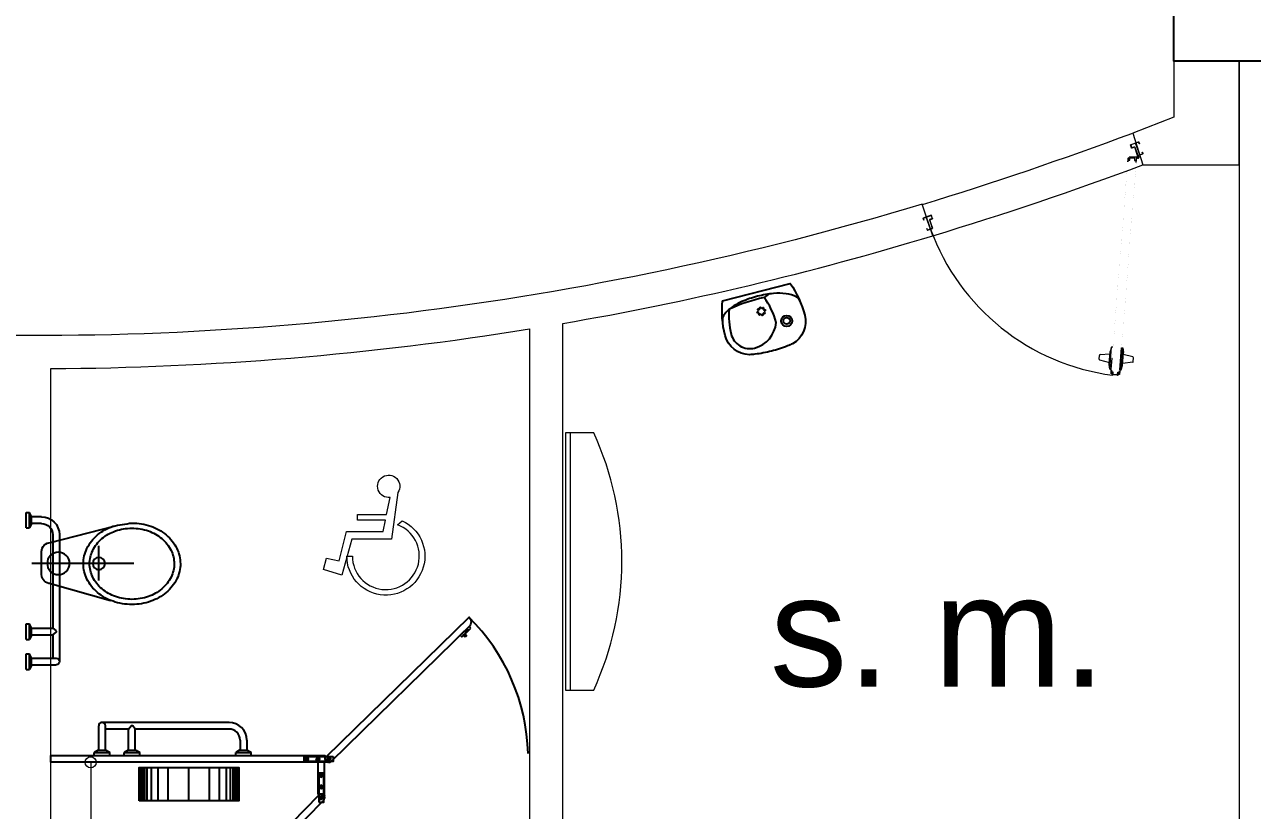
# Model space of a CAD drawing. Header units: millimetres. Extents: x 744843 to 745492, y 2520966 to 2521458.
# Drawn here: x 745387.77 to 745393.3, y 2521104.75 to 2521108.29 of the extents above; entities that cross this region are included whole.
import ezdxf

# ---------------------------------------------------------------- set-up
doc = ezdxf.new("R2010")
doc.units = ezdxf.units.MM
doc.header["$PDMODE"] = 35
doc.header["$PDSIZE"] = 1
doc.linetypes.add('HIDDEN', pattern=[9.524999999999999, 6.35, -3.175])
for name, color, linetype in [('A-Columnas_Pppal', 3, 'Continuous'), ('A_Mamparas de Baño', 43, 'Continuous'), ('A_Muebles_fijos', 8, 'Continuous')]:
    doc.layers.add(name, color=color, linetype=linetype)
for name, color, linetype, lineweight in [('A_Cotas_Interiores', 8, 'Continuous', 20), ('A_Muebles', 8, 'Continuous', 20), ('A_Muros', 30, 'Continuous', 20), ('A_Muros_Concreto', 3, 'Continuous', 0), ('A_Proyecciones', 192, 'HIDDEN', 20), ('A_Puertas', 8, 'Continuous', 0), ('A_Textos', 4, 'Continuous', 20)]:
    doc.layers.add(name, color=color, linetype=linetype, lineweight=lineweight)
doc.styles.add('escal 300', font='arial.ttf', dxfattribs={"height": 0.5})
doc.dimstyles.new('EJES', dxfattribs={"dimtxt": 0.25, "dimasz": 0.25, "dimexe": 0.5, "dimexo": 0.25, "dimgap": 0.01, "dimtad": 0, "dimtih": 1, "dimtoh": 1, "dimzin": 4, "dimdsep": 46, "dimtxsty": 'Standard', "dimblk": 'ORIGIN', "dimcen": 0.09, "dimclrd": 8, "dimclre": 8, "dimclrt": 4, "dimadec": 1, "dimazin": 0, "dimtfac": 1, "dimtofl": 0, "dimtmove": 2, "dimatfit": 3, "dimfxl": 0.15, "dimtolj": 1, "dimtzin": 0, "dimlwd": -1, "dimlwe": -1, "dimarcsym": 0})

# ---------------------------------------------------------------- blocks, each defined once
blk = doc.blocks.new('WC')
at = {"layer": 'A_Muebles_fijos'}
for p, q in [((0.0406592193030519, 0.09327516666904978), (0.3108065782435005, 0.1689798654691591)), ((0.2583195261104265, 0.07858159681142263), (0.258155457486282, -0.07724559624387928)), ((-0.04376726034388416, 0.001434195873448174), (0.4149792343814624, 0.000951187073373716)), ((5.477764352686265e-05, 0.05275613904756449), (-5.477764352694592e-05, -0.05129602158616342)), ((0.04046425006526984, -0.09190046324568846), (0.3260795185196911, -0.1662715183634967))]:
    blk.add_line(p, q, dxfattribs=at)
for centre, major_axis, ratio, start_param, end_param in [((0.3936941331339767, -0.03482753472111233), (0.1555760328729452, 0.1555760328729452), 0.9999999913887098, 1.119340407866279, 1.483254539749225), ((0.4065389733732445, -0.07185123619332023), (0.1832865396773095, 0.1832865396773095), 0.9999999968286647, 0.7843452771556515, 1.119340405751284), ((0.4065389733732445, -0.07185123619332023), (0.1832865382600372, 0.1832865382600372), 0.9999999988987636, 0.4493501469668698, 0.7843452761206043), ((0.4194617486937204, -0.03485466519544878), (-0.1555760323957659, 0.1555760323957659), 0.9999999943684958, -1.485360315215316, -1.121446182339457), ((0.3739110608148621, -0.0112378002674044), (0.1338062646021851, 0.1338062646021851), 0.9999999979794557, 1.48325453886102, 1.897220916489769), ((0.3782568175956839, -0.009225201240620096), (-0.116827209371956, 0.116827209371956), 0.9999999996009404, -0.08693383875372485, 0.3269138086451402), ((0.3954117303801467, -0.02965582525997468), (-0.1356912151719567, 0.1356912151719568), 0.9999999990756723, -0.4510725355538303, -0.08693383889264572), ((0.4065496406547026, -0.06171980410057165), (-0.1596927958941702, 0.1596927958941702), 0.9999999985112853, -0.7864510518725603, -0.4510725356487646), ((0.4065496406547026, -0.06171980410057165), (0.1596927959293301, 0.1596927959293301), 0.9999999998339548, 0.448966759555751, 0.7843452757497144), ((0.4177550456806784, -0.02967935023537882), (0.1356912151177427, 0.1356912151177427), 0.9999999897916193, 0.08482806378889209, 0.4489667633101463), ((0.43495294272725, -0.00928489599085458), (-0.1168272097376902, 0.1168272097376902), 0.9999999971155697, 4.383369397565613, 4.797217043435799), ((0.4392944518040167, -0.0113066416530595), (-0.1338062644228365, 0.1338062644228365), 0.9999999991559471, 4.383858614643572, 4.797824992432891), ((0.04061651231313586, 0.05271343208675228), (-0.02868149353144899, 0.02868149353144899), 0.99999999767963, -0.7864510528173303, 0.7843452770169601), ((0.3433513184281764, 0.003863939287261586), (-0.1097027335683897, 0.1097027335683897), 0.9999999997562181, 0.3264245905463146, 0.7843452754941169), ((0.3517550219403346, 0.00385509114072613), (-0.09592937184925981, 0.09592937184925984), 0.9999999993349574, 0.3269138088074341, 0.7843452757443146), ((0.4614822237781481, 0.003739560691760402), (-0.09592937199169635, 0.0959293719916964), 0.9999999993788391, 3.925937929312166, 4.383369396296293), ((0.4698859272612025, 0.003730712545224946), (-0.1097027336564993, 0.1097027336564994), 0.9999999992042511, 3.92593792936009, 4.383858614149694), ((0.07546343455032907, 0.002334020769344192), (0.01904567512974609, 0.01904567512974609), 0.9999999969437859, 2.29216023939216e-09, 6.283185309471746), ((0.3433513184281764, 0.003863939287261586), (-0.1097027336416219, 0.109702733641622), 0.9999999992025753, 0.7843452757709377, 1.242265960643167), ((0.3517550219403346, 0.00385509114072613), (0.0959293718429067, 0.09592937184290669), 0.9999999988332957, 2.355141601623339, 2.812573068954697), ((0.2582399682869436, 0.003020108880595784), (-0.01940852226107381, 0.01940852226107382), 0.9999999970009227, 4.712388978885151, 10.99557428606474), ((0.4614822237781481, 0.003739560691760402), (0.09592937202109879, 0.09592937202109877), 0.9999999996812432, 5.039302788123447, 5.496734255637105), ((0.4698859272612025, 0.003730712545224946), (-0.1097027335149631, 0.1097027335149631), 0.9999999993706251, 3.468017244253223, 3.925937929276904), ((0.04050695702608205, -0.05133872854697563), (-0.02868149355325815, 0.02868149355325815), 0.9999999997456848, 0.7843452759846907, 2.355141602526028), ((0.3739427939144661, 0.01890129336913071), (0.1338062642621465, 0.1338062642621465), 0.9999999983652426, 2.813062286539549, 3.227028665452437), ((0.3782843029912328, 0.01687954770692579), (0.1168272094052413, 0.1168272094052413), 0.9999999991285307, 2.812573068989725, 3.226420716957982), ((0.3954822000087005, 0.03727400206786535), (-0.1356912155599463, 0.1356912155599464), 0.9999999975892566, 1.655624390025488, 2.019763085370978), ((0.4178255153092322, 0.03725047709246121), (-0.1356912152448646, 0.1356912152448646), 0.9999999989022021, 2.690520117912109, 3.054658814408185), ((0.4349804281227989, 0.01681985307310663), (0.1168272097048319, 0.1168272097048319), 0.9999999975583393, 4.625455141423581, 5.039302787534082), ((0.4393261849036207, 0.01883245198347561), (0.133806264363742, 0.133806264363742), 0.9999999993430027, 4.624847192727369, 5.038813570977103), ((0.3937754970247624, 0.04244931691151999), (0.1555760314809, 0.1555760314809), 0.9999999966326925, 3.227028665934461, 3.590942801391618), ((0.5364619773608865, 0.842021956893736), (-0.7283366307909108, 0.7283366307909109), 0.9999999907021602, 2.145677627044654, 2.229610440056562), ((0.4066876050637802, 0.06931445593305818), (-0.159692796791373, 0.159692796791373), 0.9999999985371989, 2.019763085762261, 2.35514160160132), ((0.4066982723452383, 0.07944588802580677), (-0.1832865381940543, 0.1832865381940543), 0.9999999979639703, 2.355141601346871, 2.690136730501941), ((0.4066876050637802, 0.06931445593305818), (-0.1596927964754583, 0.1596927964754584), 0.9999999999735457, 2.355141602319492, 2.690520118345571), ((0.4195431125845061, 0.04242218655359886), (-0.1555760314498243, 0.1555760314498243), 0.9999999965482356, 2.69013672992562, 3.054050865493487)]:
    blk.add_ellipse(centre, major_axis=major_axis, ratio=ratio, start_param=start_param, end_param=end_param, dxfattribs=at)
blk.add_ellipse((0.07546343455032907, 0.002334020769344192), major_axis=(0.03571064080460928, 0.03571064080460928), ratio=0.9999999983700192, dxfattribs=at)
blk = doc.blocks.new('A$C69177A60')
at = {"layer": 'A_Muebles_fijos'}
for p, q in [((-1.384790948577574e-09, 0.7069999997363539), (-1.384790948577574e-09, 0.6369999997364175)), ((-1.384790948577574e-09, 0.7069999997363539), (0.01499999861508172, 0.7069999997363539)), ((0.02499999861507263, 0.6889999997363248), (0.01499999861508172, 0.7069999997363539)), ((0.01499999861508172, 0.7069999997363539), (0.01499999861508172, 0.6369999997364175)), ((0.02499999861507263, 0.6889999997363248), (0.02499999861507263, 0.686999999736372)), ((0.02499999861507263, 0.686999999736372), (0.02499999861507263, 0.6569999997363993)), ((0.02499999861507263, 0.686999999736372), (0.1349999986152, 0.686999999736372)), ((0.1499999986150726, 0.09999999973638296), (0.1499999986150726, 0.671999999736272)), ((-1.384790948577574e-09, 0.6369999997364175), (0.01499999861508172, 0.6369999997364175)), ((0.02499999861507263, 0.6549999997364466), (0.01499999861508172, 0.6369999997364175)), ((0.02499999861507263, 0.6569999997363993), (0.02499999861507263, 0.6549999997364466)), ((0.02499999861507263, 0.6569999997363993), (0.1349999986152, 0.6569999997363993)), ((0.1199999986150999, 0.5519999997363811), (0.1199999986150999, 0.6569999997363993)), ((-1.38480515943229e-09, 0.571999999736363), (0.01499999861506751, 0.571999999736363)), ((-1.38480515943229e-09, 0.571999999736363), (-1.38480515943229e-09, 0.5019999997364266)), ((0.02499999861505842, 0.5539999997363338), (0.01499999861506751, 0.571999999736363)), ((0.01499999861506751, 0.571999999736363), (0.01499999861506751, 0.5019999997364266)), ((0.02499999861505842, 0.5539999997363338), (0.02499999861505842, 0.5519999997363811)), ((-1.38480515943229e-09, 0.5019999997364266), (0.01499999861506751, 0.5019999997364266)), ((0.02499999861505842, 0.5199999997364557), (0.01499999861506751, 0.5019999997364266)), ((0.02499999861505842, 0.5519999997363811), (0.02499999861505842, 0.5219999997364084)), ((0.02499999861507263, 0.5519999997363811), (0.1199999986150999, 0.5519999997363811)), ((0.02499999861505842, 0.5219999997364084), (0.02499999861505842, 0.5199999997364557)), ((0.02499999861507263, 0.5219999997364084), (0.1199999986150999, 0.5219999997364084)), ((0.1199999986150999, 0.5519999997363811), (0.1338262327371069, 0.5413912201445328)), ((0.1199999986150999, 0.5219999997364084), (0.1338262327371069, 0.5326087793282568)), ((0.1199999986150999, 0.09999999973638296), (0.1199999986150999, 0.5219999997364084)), ((0.1349999986152, 0.5349888778412151), (0.1349999986152, 0.5390111216315745)), ((-1.38480515943229e-09, 0.06999999973641025), (-1.38480515943229e-09, -2.63526089838706e-10)), ((-1.38480515943229e-09, 0.06999999973641025), (0.01499999861506751, 0.06999999973641025)), ((0.01499999861506751, 0.06999999973641025), (0.01499999861506751, -2.63526089838706e-10)), ((0.02499999861505842, 0.05199999973638114), (0.01499999861506751, 0.06999999973641025)), ((0.02499999861505842, 0.01799999973650301), (0.01499999861506751, -2.63526089838706e-10)), ((0.02499999861505842, 0.05199999973638114), (0.02499999861505842, 0.04999999973642844)), ((0.02499999861505842, 0.04999999973642844), (0.02499999861505842, 0.01999999973645572)), ((0.06999999861514539, 0.04999999973642844), (0.02499999861507263, 0.04999999973642844)), ((0.02499999861505842, 0.01999999973645572), (0.02499999861505842, 0.01799999973650301)), ((0.06999999861514539, 0.01999999973645572), (0.02499999861507263, 0.01999999973645572)), ((-1.38480515943229e-09, -2.63526089838706e-10), (0.01499999861506751, -2.63526089838706e-10))]:
    blk.add_line(p, q, dxfattribs=at)
for centre, radius, start, end in [((0.1349999986152, 0.671999999736272), 0.01500000000000047, 270, 90), ((0.1319999986152709, 0.5390111216315745), 0.003, 0, 52.50120762648925), ((0.1319999986152709, 0.5349888778412151), 0.003, 307.4987923735108, 0), ((0.06999999861514539, 0.09999999973638296), 0.08, 270, 0), ((0.06999999861514539, 0.09999999973638296), 0.05, 270, 0)]:
    blk.add_arc(centre, radius, start, end, dxfattribs=at)
blk = doc.blocks.new('Porta_rollo_planta')
at = {"layer": 'A_Muebles_fijos'}
for p, q in [((0.004294411046430469, -0.1499999999068677), (0.004294411279261112, -4.656612873077393e-10)), ((0.009457122418098152, -0.1499999999068677), (0.009457122650928795, -4.656612873077393e-10)), ((0.01655583677347749, -0.1499999999068677), (0.01655583700630814, -4.656612873077393e-10)), ((0.02623588847927749, -0.1499999999068677), (0.02623588871210814, -4.656612873077393e-10)), ((0.03720664547290653, -0.1499999999068677), (0.03720664570573717, -4.656612873077393e-10)), ((0.0565667855553329, -0.1499999999068677), (0.05656678578816354, -4.656612873077393e-10)), ((0.08689768251497298, -0.1499999999068677), (0.08689768274780363, -4.656612873077393e-10)), ((0.1320713059976697, -0.1499999999068677), (0.1320713062305003, -4.656612873077393e-10)), ((0.2250000000931323, -0.1499999999068677), (0.2250000003259629, -4.656612873077393e-10)), ((0.3179286941885948, -0.1499999999068677), (0.3179286939557642, -4.656612873077393e-10)), ((0.3631023176712915, -0.1499999999068677), (0.3631023174384609, -4.656612873077393e-10)), ((0.3934332146309316, -0.1499999999068677), (0.393433214398101, -4.656612873077393e-10)), ((0.412793354713358, -0.1499999999068677), (0.4127933544805273, -4.656612873077393e-10)), ((0.423764111706987, -0.1499999999068677), (0.4237641114741564, -4.656612873077393e-10)), ((0.433444163412787, -0.1499999999068677), (0.4334441631799564, -4.656612873077393e-10)), ((0.4405428777681664, -0.1499999999068677), (0.4405428775353357, -4.656612873077393e-10)), ((0.445705589139834, -0.1499999999068677), (0.4457055889070034, -4.656612873077393e-10))]:
    blk.add_line(p, q, dxfattribs=at)
at = {"layer": 'A_Muebles_fijos', "ltscale": 0.0065}
blk.add_lwpolyline([(0.4500000000698492, -0.1499999999068677), (0.4500000000698492, 0), (0, 0), (0, -0.1499999999068677)], close=True, dxfattribs=at)
blk = doc.blocks.new('_Origin')
at = {"color": 0, "linetype": 'ByBlock', "lineweight": -2}
blk.add_line((0, 0), (-1, 0), dxfattribs=at)
blk.add_circle((0, 0), 0.5, dxfattribs=at)
blk = doc.blocks.new('*D95')
at = {"layer": 'A_Cotas_Interiores', "color": 8, "transparency": 16777216}
for p, q in [((745387.9112910819, 2521104.970897703), (745388.1160120829, 2521104.970897703)), ((745388.0660120829, 2521104.920897704), (745388.0660120829, 2521104.610897704)), ((745388.0660120829, 2521104.205897704), (745388.0660120829, 2521104.515897704)), ((745387.9112910874, 2521104.155897704), (745388.1160120829, 2521104.155897704))]:
    blk.add_line(p, q, dxfattribs=at)
at = {"layer": 'Defpoints', "color": 0, "transparency": 16777216}
for p in [(745387.8862910819, 2521104.970897703), (745387.8862910874, 2521104.155897704), (745388.0660120829, 2521104.155897704)]:
    blk.add_point(p, dxfattribs=at)
at = {"layer": 'A_Cotas_Interiores', "color": 8, "transparency": 16777216, "xscale": 0.05, "yscale": 0.05, "zscale": 0.05}
for p, rotation in [((745388.0660120829, 2521104.970897703), 90), ((745388.0660120829, 2521104.155897704), 270)]:
    blk.add_blockref('_Origin', p, dxfattribs=dict(at, rotation=rotation))
at = {"layer": 'A_Cotas_Interiores', "color": 4, "transparency": 16777216, "insert": (745388.0660120824, 2521104.563397704), "char_height": 0.075, "attachment_point": 5}
blk.add_mtext('\\A1;.81', dxfattribs=at)
blk = doc.blocks.new('A-Mamparas_80_120')
at = {"layer": 'A_Mamparas de Baño', "color": 8}
for p, q in [((0.3567067396361381, 0.28211873723194), (0.3645466673187912, 0.2897806009277701)), ((0.3813207561615855, 0.2883256678469479), (0.3741689373273402, 0.2813362842425704))]:
    blk.add_line(p, q, dxfattribs=at)
at = {"layer": 'A_Mamparas de Baño', "ltscale": 0.0065}
for points in [[(-0.0007004152284935117, 0.6919757248833776), (-0.0007004155777394772, 0.6919757248833776), (-0.0007004144135862589, 0.8449999988079071), (0.03054958558641374, 0.8449999988079071), (0.0305495853535831, 0.7054182044230402, -0.4142135617568543), (0.02804958540946245, 0.7029182044789195), (0.01492711645551026, 0.7029182040132582)], [(0.00332109013106674, 0.6750010377727449, -1.037268795555563), (0.02621664979960769, 0.6962840449996293), (0.4447649645153433, 0.2680085757747293, -0.4142135623730951), (0.4005737057887018, 0.2685161838307977), (0.003321091062389314, 0.6750010387040675)], [(0, 0), (0.03124999988358468, -4.656612873077393e-10, 0.414213562373095), (0.03124999988358468, -4.656612873077393e-10), (0.03124999988358468, 0.02128624264150858), (0.03124999953433871, 0.08629874885082245, -0.3428375220750749), (0, 0.1105800592340529), (0, 0)]]:
    blk.add_lwpolyline(points, format="xyb", dxfattribs=at)
at = {"layer": 'A_Mamparas de Baño', "color": 8}
for points in [[(0.02514199027791619, 0.6659521171823144), (0.003444067784585059, 0.6659521171823144), (0.003444067784585059, 0.79683688422665), (0.02514199027791619, 0.79683688422665)], [(0.3950012698769569, 0.2600198034197092), (0.4021530877798796, 0.267009187489748), (0.3626641840673983, 0.3074158225208521), (0.3555123647674918, 0.3004264384508133)], [(0.3950012698769569, 0.2600198034197092), (0.4021530875470489, 0.2670091870240867), (0.3813207554630935, 0.2883256673812866), (0.3741689373273402, 0.2813362842425704)]]:
    blk.add_lwpolyline(points, close=True, dxfattribs=at)
at = {"layer": 'A_Mamparas de Baño', "color": 8, "ltscale": 0.0065}
blk.add_lwpolyline([(0.01492711645551026, 0.7029182040132582, 0.3154250637633644), (-0.0007004155777394772, 0.6919757248833776)], format="xyb", dxfattribs=at)
at = {"layer": 'A_Mamparas de Baño', "color": 8}
for points in [[(0.3537314035929739, 0.2851632214151323, 0.1359013355077227), (0.3611700301989913, 0.2946664532646537), (0.3611700301989913, 0.2946664532646537), (0.3693536682985723, 0.2862926265224814, 0.1359013354759165), (0.3596820752136409, 0.2790742535144091)], [(0.3567067396361381, 0.28211873723194, -0.1296620222317562), (0.3614766160026193, 0.2929220017977059), (0.3676167179364711, 0.2866392014548182, -0.1296619928803483), (0.3567067396361381, 0.28211873723194)]]:
    blk.add_lwpolyline(points, format="xyb", close=True, dxfattribs=at)
at = {"layer": 'A_Mamparas de Baño', "ltscale": 0.0065}
blk.add_lwpolyline([(0.0319072975544259, -4.656612873077393e-10), (1.232696767896414, -4.656612873077393e-10), (1.232696765218861, 0.02999999932944775), (0.0319072975544259, 0.02999999932944775)], close=True, dxfattribs=at)
at = {"layer": 'A_Mamparas de Baño', "color": 8}
for centre, radius in [((0.01345687336288393, 0.7858077986165881), 0.007436412641554412), ((0.01345687336288393, 0.7858077986165881), 0.004000000004656613), ((0.01345687336288393, 0.7345387265086174), 0.007436412641554412), ((0.01345687336288393, 0.7345387265086174), 0.004000000004656613), ((0.01492458523716778, 0.6854832265526056), 0.007436412641554412), ((0.01492458523716778, 0.6854832265526056), 0.004000000004656613), ((0.3853613929823041, 0.2770374198444188), 0.004000000004656611)]:
    blk.add_circle(centre, radius, dxfattribs=at)
blk.add_arc((0.01580416201613843, 0.6797208315692842), 0.5936230640352138, 271.4909818073023, 316.1783317938557, dxfattribs=at)
blk = doc.blocks.new('puerta 100')
at = {"layer": 'A_Puertas'}
for p, q in [((0.4021821689993604, 0.8857602429835454), (0.36270717427749, 0.7950339748226491)), ((0.4021821689993604, 0.8857602429835454), (0.3900099288883437, 0.8691019622090552)), ((0.4077200989056494, 0.8833506896938247), (0.4021821689993604, 0.8857602429835454)), ((0.4120611916920267, 0.8882265195788184), (0.4101948860610269, 0.8890385493328893)), ((0.3387263960435449, 0.8689334043445662), (0.331663605805064, 0.8527008344793752)), ((0.333004574814677, 0.8485337449141693), (0.3704279615572587, 0.8240962625317968)), ((0.3416515155887405, 0.8704941694423097), (0.386402307956758, 0.8608104866190056)), ((0.3900099288883437, 0.8691019622090552), (0.3665986211644006, 0.8152952277168787)), ((0.4077200989056494, 0.8833506896938247), (0.368245104183779, 0.7926244220129917)), ((0.4487855609544774, 0.8654831057587237), (0.4093105535109326, 0.7747568428785224)), ((0.4448941107071245, 0.8452218528644941), (0.4214827960222653, 0.7914151212526966)), ((0.4432476346486623, 0.8678926604886339), (0.4232895983018212, 0.8220226569773305)), ((0.4788760105435996, 0.8107877867968428), (0.4412864891754598, 0.8369303772744445)), ((0.4487855608344616, 0.8654831057587237), (0.4433342817325875, 0.8678549572863838)), ((0.4436532894783107, 0.8722259196039943), (0.4448974927522473, 0.8716845667546559)), ((0.4487855609544774, 0.8654831057587237), (0.4448941107071245, 0.8452218528644941)), ((0.36270717427749, 0.7950339748226491), (0.3665986211644006, 0.8152952277168787)), ((0.368245104183779, 0.7926244220129917), (0.36270717427749, 0.7950339748226491)), ((0.4037726238446752, 0.7771663966483063), (0.4093105535109326, 0.7747568428785224)), ((0.4093105535109326, 0.7747568428785224), (0.4214827960222653, 0.7914151212526966)), ((0.4687020679955016, 0.7894917610725485), (0.425312119612912, 0.8002161637486258)), ((0.4797279157858227, 0.8075836382076607), (0.4726651230270101, 0.7913510693025959)), ((0, 0.000844227937386211), (0, -0.05543763455502766)), ((0.007892104307400812, 0.00357431125318267), (0.007892104307400812, 0.001754255869339425)), ((0.007892104307400812, 0.000844227937386211), (0.007892104307400812, -0.02997718457631844)), ((0.009173524479583368, 0.002770601474132738), (0.009173524479583368, 0.001754255869339425)), ((0.009173524479583368, 0.000844227937386211), (0.009173524479583368, -0.02997718457631844)), ((0.01628814485961015, 0.00648995483121307), (0.04602976229771511, -0.00645062160322961)), ((0.01637241563078055, 0.007850749130101552), (0.04654101182505028, -0.005275605515260055)), ((0.02630189608436885, 0.02692096382763583), (0.01973031981627351, 0.01181736238992092)), ((0.02108501827286691, 0.0123506136929866), (0.0239600835502455, 0.01895843953201452)), ((0.0239600835502455, 0.01895843953201452), (0.0296239337893491, 0.01649409855149456)), ((0.02437080640691458, 0.01990241465187565), (0.02724587168429316, 0.02651024049090357)), ((0.03097863272600567, 0.01702734985456025), (0.02437080640691458, 0.01990241465187565)), ((0.0296239337893491, 0.01649409855149456), (0.02469525134824601, 0.005166397113160992)), ((0.02469525134824601, 0.005166397113160992), (0.04640667862498884, -0.004280243952249741)), ((0.02724587168429316, 0.02651024049090357), (0.02600166793029333, 0.02705159334024204)), ((0.02724587168429316, 0.02651024049090357), (0.02630189608436885, 0.02692096382763583)), ((0.02687139695836711, 0.007587598655948938), (0.03097863272600567, 0.01702734985456025)), ((0.04669487447545086, -0.001037595255934083), (0.02687139695836711, 0.007587598655948938)), ((0.04640667862498884, -0.004280243952249741), (0.05133536106609193, 0.00704745748608383)), ((0.05080210928296306, 0.008402155942677226), (0.04669487447545086, -0.001037595255934083)), ((0.05740993512199098, 0.005527091145361825), (0.05080210928296306, 0.008402155942677226)), ((0.05133536106609193, 0.00704745748608383), (0.05699921178525871, 0.004583116025500694)), ((0.05699921178525871, 0.004583116025500694), (0.05412414698794331, -0.00202470933346404)), ((0.05465739877107217, -0.003379408270120618), (0.06122897503916751, 0.01172419364765748)), ((0.06028499991930638, 0.01213491698438974), (0.05740993512199098, 0.005527091145361825)), ((0.06028499991930638, 0.01213491698438974), (0.06152920367330621, 0.01159356365498809)), ((0.06122897503916751, 0.01172419364765748), (0.06028499991930638, 0.01213491698438974)), ((0.9999994890639541, 0.0008980420600507707), (0.9999994890639541, -0.0553838204323631)), ((0.007892104307400812, -0.02997718457631844), (0.007995050016444984, -0.03008013028536261)), ((0.007995050016444984, -0.03008013028536261), (0.00907057925060238, -0.03008013028536261)), ((0.00907057925060238, -0.03008013028536261), (0.009173524479583368, -0.02997718457631844)), ((0.04616523180733022, -0.006397296184885131), (0.04659433676333158, -0.005411075024875167)), ((0.04659433676333158, -0.005411075024875167), (0.04654101182505028, -0.005275605515260055))]:
    blk.add_line(p, q, dxfattribs=at)
at = {"layer": 'A_Puertas', "const_width": 5.097994788716439e-05}
for points in [[(0.02283751148461681, 0.01378374103187901), (0.02162352866810007, 0.01099361765400036, -1), (0.01976416091021804, 0.01180262829071468), (0.4036520377339162, 0.8730878116006091), (0.4162756025253498, 0.9021008342658123, -1), (0.4181349712433582, 0.9012918231490348), (0.4169209884268414, 0.8985016997711561), (0.4173417090793554, 0.89831864447861), (0.4185556918958721, 0.9011087678564886, 0.9999999999999999), (0.4158548818728359, 0.9022838900384216), (0.4032313170814023, 0.8732708673732184), (0.01934343977764096, 0.011985684063324, 0.9999999999999999), (0.02204424980067715, 0.01081056188139105), (0.02325823213713071, 0.01360068525926969)], [(0.05397816505475143, 0.0002344440015935435), (0.05276418271829787, -0.002555679376285098, 1), (0.0546235509562431, -0.003364690493062596), (0.4385114282600044, 0.8579204928168318), (0.4511349930514381, 0.886933515482035, 1), (0.4492756243334297, 0.8877425265988125), (0.4480616419969761, 0.8849524032209338), (0.4476409213444622, 0.88513545851348), (0.4488549036809157, 0.8879255823714218, -0.9999999999999999), (0.4515557141840151, 0.8867504597094257), (0.4389321489125184, 0.8577374370442225), (0.05504427160875699, -0.003547746265671914, -0.9999999999999999), (0.05234346206578398, -0.002372624083738964), (0.05355744440223754, 0.000417499774202861)]]:
    blk.add_lwpolyline(points, format="xyb", close=True, dxfattribs=at)
at = {"layer": 'A_Puertas'}
for points in [[(0.4440277637241735, 0.8911485609588858), (0.4242042862070898, 0.8997737548707688), (0.4200970509195144, 0.8903340041522207), (0.4134892250804865, 0.8932090684694729), (0.4106141607632343, 0.8866012431105081), (0.4096701851633099, 0.8870119664472405), (0.4162417623915317, 0.9021155683650185, -2.414213562373095), (0.4167750132145341, 0.900760869428362), (0.4138999488972819, 0.8941530440693972), (0.4195637996164487, 0.891688702608814), (0.4253139287310163, 0.9049043542868699), (0.4262579038508775, 0.9044936304700745), (0.4254364566973498, 0.9026056802303523), (0.4452599342144335, 0.8939804863184692), (0.4460813813679612, 0.8958684365581915), (0.4470253560077592, 0.8954577132214592), (0.4412752264131283, 0.8822420615434033), (0.4469390776123583, 0.8797777205628834), (0.4498141419296106, 0.8863855464019114, -2.414213562373095), (0.4511688408662671, 0.886918797704977), (0.4445972645981718, 0.8718151962672621), (0.4436532894783107, 0.8722259196039943), (0.4465283537955629, 0.8788337454430223), (0.439920527956535, 0.8817088102403376)], [(-0.01529398441468318, -0.007440317940619802), (-0.01529398441468318, 0.0007394018208550454, -0.414213562373095), (-0.01427151944449882, 0.001761866791039401), (0.009173524479583368, 0.001761866791039401, -0.414213562373095), (0.01019598944976772, 0.0007394018208550454), (0.01019598944976772, -0.03901922551089341, 0.414213562373095), (0.01121845490001526, -0.04004169048107777), (0.02344790990128345, -0.04004169048107777, -0.414213562373095), (0.02447037535153099, -0.04106415545126212), (0.02447037535153099, -0.05533280891855968, -0.414213562373095), (0.02344790990128345, -0.05635527388874403), (-0.01427151944449882, -0.05635527388874403, -0.414213562373095), (-0.01529398441468318, -0.05533280891855968), (-0.01529398441468318, -0.04715308915708483), (-0.0143763450809668, -0.04715308915708483), (-0.0143763450809668, -0.05533280891855968, 0.4142135623648038), (-0.01427151944449882, -0.05543763455502766), (0.02344790990128345, -0.05543763455502766, 0.4142135623648037), (0.02355273601781462, -0.05533280891855968), (0.02355273601781462, -0.04106415545126212, 0.4142135623648036), (0.02344790990128345, -0.04095932933473095), (0.01121845490001526, -0.04095932933473095, -0.4142135623735431), (0.009278350596114534, -0.03901922551089341), (0.009278350596114534, 0.0007394018208550454, 0.4142135623648038), (0.009173524479583368, 0.000844227937386211), (-0.01427151944449882, 0.000844227937386211, 0.4142135623648038), (-0.0143763450809668, 0.0007394018208550454), (-0.0143763450809668, -0.007440317940619802)], [(1.015293473478637, -0.007386503337892058), (1.015293473478637, 0.0007932164235827879, 0.414213562373095), (1.01427100802839, 0.001815681393767144), (0.9908259641043075, 0.001815681393767144, 0.414213562373095), (0.9898034991341231, 0.0007932164235827879), (0.9898034991341231, -0.03896541090816567, -0.414213562373095), (0.9887810341639388, -0.03998787587835002), (0.9765515786826074, -0.03998787587835002, 0.414213562373095), (0.975529113712423, -0.04101034084853437), (0.975529113712423, -0.05527899431583193, 0.414213562373095), (0.9765515786826074, -0.05630145928601629), (1.01427100802839, -0.05630145928601629, 0.414213562373095), (1.015293473478637, -0.05527899431583193), (1.015293473478637, -0.04709927455435708), (1.014375834144921, -0.04709927455435708), (1.014375834144921, -0.05527899431583193, -0.4142135623648038), (1.01427100802839, -0.0553838204323631), (0.9765515786826074, -0.0553838204323631, -0.4142135623648037), (0.9764467530461394, -0.05527899431583193), (0.9764467530461394, -0.04101034084853437, -0.4142135623648036), (0.9765515786826074, -0.0409055152120664), (0.9887810341639388, -0.0409055152120664, 0.4142135623735431), (0.9907211384678395, -0.03896541090816567), (0.9907211384678395, 0.0007932164235827879, -0.4142135623648038), (0.9908259641043075, 0.0008980420600507707), (1.01427100802839, 0.0008980420600507707, -0.4142135623648038), (1.014375834144921, 0.0007932164235827879), (1.014375834144921, -0.007386503337892058)]]:
    blk.add_lwpolyline(points, format="xyb", close=True, dxfattribs=at)
blk.add_circle((0.01123808948419143, 0.007485699004580068), 0.002058915064313975, dxfattribs=at)
for centre, radius, start, end in [((-0.01322398917538297, -0.007288200319888663), 1.013270064710449, 0.514789719466667, 63.01507924801138), ((0.3350647630832475, 0.8514960199095233), 0.003608247422680413, 160.4939884755998, 235.1823521468592), ((0.3411004808251314, 0.8680054450926094), 0.002548997394358219, 77.5154119334378, 158.6509511256024), ((0.4694652001939945, 0.7930183853838862), 0.003608247422680413, 257.7899286922245, 332.4782923605218), ((0.4774306612761365, 0.8086881786200805), 0.002548997394358219, 334.321329709266, 55.45686891582216), ((0.01123808948419143, 0.007485699004580068), 0.005147287660784938, 246.3531889063212, 229.4547637067426), ((0.02067429493613464, 0.01140663857312547), 0.001029457532156416, 156.4861441117623, 66.48614411176237), ((0.05371342365121105, -0.002968684933388353), 0.001029457532156874, 66.48614411176237, 336.4861441117624)]:
    blk.add_arc(centre, radius, start, end, dxfattribs=at)
blk = doc.blocks.new('BEB-P')
at = {"layer": 'A_Muebles_fijos'}
for points in [[(-0.1575000000000273, -0.01500002748883844), (0.1575000000000273, -0.01500002748883844, -0.08788075009800693), (0.1850989027225864, -0.1702364088299646, -0.3395413722652825), (0.1000000000000227, -0.2811035922507017, -0.01882301147622904), (0.07589087410923412, -0.2851349303251141, -0.03202037803790784), (0, -0.2900000274888725, -0.03202037803806578), (-0.07589087410974571, -0.2851349303250572, -0.01882301147593554), (-0.1000000000001933, -0.2811035922506449, -0.3395413722652825), (-0.1850989027225864, -0.1702364088299646, -0.08820160640529223)], [(0.05190394214457683, -0.1702364088299078, 0.09931861958612882), (0.02732244959145191, -0.04770643315220013, 0.05548715205487548), (-0.1377601281261036, -0.0600000274889112, 0.08882782836485088), (-0.1575000000000273, -0.1702364088299646, 0.4142135623730951), (-0.07033035119428632, -0.2574060576357056, 0.3200450575571855)]]:
    blk.add_lwpolyline(points, format="xyb", close=True, dxfattribs=at)
blk.add_lwpolyline([(0.1802664556113882, -0.1050000274888703, 0.2072966379919343), (0.1705770686562573, -0.08263349102395523, 0.09598369424120813), (0.1274676331833007, -0.05549730235640027, 0.05278194071559209), (0.0735672586573628, -0.04087189978383776, 0.03989505710311775), (0, -0.03499260223213696, 0.03989505710350225), (-0.0735672586573628, -0.04087189978389461, 0.0527819407160846), (-0.1274676331833007, -0.05549730235640027, 0.09598369424090815), (-0.1705770686563142, -0.08263349102395523, 0.2072966379908184), (-0.1802664556113882, -0.1050000274888703, 0.2072966379913018)], format="xyb", dxfattribs=at)
for centre, radius in [((-0.01624998429213065, -0.1050000028361637), 0.003), ((-0.01149047149181115, -0.09350951681113884), 0.003), ((1.287173745367909e-08, -0.08875000000000455), 0.003), ((0.0114904988967055, -0.09350951280015352), 0.003), ((0.01625001570789664, -0.1049999971638158), 0.003), ((-0.01149046748088267, -0.1164904871997123), 0.003), ((0, -0.121249999999975), 0.003), ((0.01149048979499412, -0.11649049630131), 0.003), ((0.1000000279250344, -0.1749999825467512), 0.025), ((0.1000000279250344, -0.1749999825467512), 0.015)]:
    blk.add_circle(centre, radius, dxfattribs=at)
blk.add_arc((0.06366122479573733, -0.1113532303205602), 0.07328998139676361, 95.73950199152941, 119.7239596050807, dxfattribs=at)
blk = doc.blocks.new('minusba')
at = {"layer": 'A_Muebles', "color": 0, "linetype": 'ByBlock'}
for points in [[(0.8361395968942746, 0.8603458514745106), (0.7761295835390909, 1.100139858120011), (0.4785206020521917, 1.100139858120011), (0.4590342513055905, 1.193578466628965), (0.6872333942637834, 1.193578466628965), (0.6872333942637834, 1.239139095870458), (0.4495327142450232, 1.239139095870458), (0.4200718095074178, 1.38040648758962, 4.631738532974613), (0.3562330627832534, 1.42025175053669), (0.4089496713149945, 1.038362419119815), (0.733614014755247, 1.038362419119815), (0.8147801006153133, 0.7449195838688722), (0.9655171172125723, 0.7912526631190189), (0.9423268069668422, 0.8839188216193192)], [(0.7289302918064582, 0.8993631813693681, -1.909263801155615), (0.3591765149620186, 1.15551042652057), (0.3222213645447244, 1.189484972145639, 1.829457948235639), (0.774530291806458, 0.8993631813693681)]]:
    blk.add_lwpolyline(points, format="xyb", close=True, dxfattribs=at)

msp = doc.modelspace()

# ---------------------------------------------------------------- linework, layer by layer
at = {"layer": 'A-Columnas_Pppal'}
msp.add_lwpolyline([(745392.944333203, 2521109.628899656), (745393.6937887816, 2521109.628899656), (745393.6937887816, 2521108.129988499), (745392.944333203, 2521108.129988499)], close=True, dxfattribs=at)
at = {"layer": 'A_Mamparas de Baño', "color": 8}
for p, q in [((745389.7562327728, 2521105.537480437), (745389.7485709091, 2521105.545320364)), ((745389.7500258422, 2521105.562094453), (745389.7570152258, 2521105.554942634))]:
    msp.add_line(p, q, dxfattribs=at)
at = {"layer": 'A_Mamparas de Baño', "ltscale": 0.0065}
msp.add_lwpolyline([(745389.1493136046, 2521104.974919208, -1.037268795555563), (745389.1280305973, 2521104.997814768), (745389.7703429343, 2521105.625538662, -0.4142135623730951), (745389.7698353262, 2521105.581347403), (745389.1493136036, 2521104.974919209)], format="xyb", dxfattribs=at)
at = {"layer": 'A_Mamparas de Baño', "color": 8}
for points in [[(745389.7783317066, 2521105.575774967), (745389.7713423226, 2521105.582926785), (745389.7309356875, 2521105.543437881), (745389.7379250716, 2521105.536286062)], [(745389.7783317066, 2521105.575774967), (745389.771342323, 2521105.582926785), (745389.7500258427, 2521105.562094452), (745389.7570152258, 2521105.554942634)], [(745389.1583625252, 2521104.996740108), (745389.1583625252, 2521104.975042186), (745389.0274777581, 2521104.975042186), (745389.0274777581, 2521104.996740108)]]:
    msp.add_lwpolyline(points, close=True, dxfattribs=at)
for points in [[(745389.7531882887, 2521105.5345051, 0.1359013355077227), (745389.7436850568, 2521105.541943728), (745389.7436850568, 2521105.541943728), (745389.7520588835, 2521105.550127365, 0.1359013354759165), (745389.7592772566, 2521105.540455772)], [(745389.7562327728, 2521105.537480437, -0.1296620222317562), (745389.7454295083, 2521105.542250313), (745389.7517123086, 2521105.548390415, -0.1296619928803483), (745389.7562327728, 2521105.537480437)]]:
    msp.add_lwpolyline(points, format="xyb", close=True, dxfattribs=at)
at = {"layer": 'A_Mamparas de Baño', "ltscale": 0.0065}
msp.add_lwpolyline([(745389.0884382643, 2521104.970897703), (745387.8862910819, 2521104.970897703), (745387.8862910846, 2521105.000897703), (745389.0884382643, 2521105.000897703)], close=True, dxfattribs=at)
at = {"layer": 'A_Mamparas de Baño', "color": 8, "ltscale": 0.0065}
for points in [[(745389.1323389175, 2521104.970897703), (745389.1323389175, 2521104.970897702), (745389.0884382643, 2521104.970897704), (745389.0884382643, 2521105.002147704), (745389.1188964379, 2521105.002147703, -0.4142135617568543), (745389.1213964379, 2521104.999647703), (745389.1213964383, 2521104.986525234)], [(745389.1213964383, 2521104.986525234, 0.3154250637633644), (745389.1323389175, 2521104.970897702)]]:
    msp.add_lwpolyline(points, format="xyb", dxfattribs=at)
at = {"layer": 'A_Mamparas de Baño', "color": 8}
for centre, radius in [((745389.7613140902, 2521105.56613509), 0.004000000004656611), ((745389.0385068437, 2521104.985054991), 0.007436412641554412), ((745389.0385068437, 2521104.985054991), 0.004000000004656613), ((745389.0897759158, 2521104.985054991), 0.007436412641554412), ((745389.0897759158, 2521104.985054991), 0.004000000004656613), ((745389.1388314158, 2521104.986522703), 0.007436412641554412), ((745389.1388314158, 2521104.986522703), 0.004000000004656613)]:
    msp.add_circle(centre, radius, dxfattribs=at)
msp.add_arc((745389.1388314132, 2521104.986522702), 0.8974662606522527, 1.560698032072295, 45.33946938318412, dxfattribs=at)
at = {"layer": 'A_Muros'}
msp.add_lwpolyline([(745392.944333203, 2521108.129988499), (745392.9443332031, 2521107.877089117), (745392.7593046293, 2521107.805384202), (745392.8044567792, 2521107.662075752), (745393.2386657025, 2521107.662075752), (745393.2386657025, 2521108.129988499)], close=True, dxfattribs=at)
msp.add_lwpolyline([(745382.5465646061, 2521101.460039624), (745393.2386657039, 2521101.460039624), (745393.2386657037, 2521101.610039623), (745390.1927505285, 2521101.610039623), (745390.192750531, 2521102.212244103), (745390.0427505283, 2521102.212244103), (745390.0427505289, 2521101.610039623), (745387.8862910819, 2521101.610039623), (745387.8862910824, 2521106.744354439, 0.03850386595086897), (745390.0427505289, 2521106.923103925), (745390.0427505285, 2521103.612244103), (745390.1927505288, 2521103.612244103), (745390.1927505289, 2521106.948095756, 0.03158890067788377), (745391.858931884, 2521107.343228735), (745391.8116839422, 2521107.485646608, -0.08667565764367123), (745387.1189202387, 2521106.911064527, 0.1222721168513927)], format="xyb", dxfattribs=at)
at = {"layer": 'A_Muros_Concreto'}
msp.add_lwpolyline([(745393.4385205234, 2521101.459676684), (745393.4385205234, 2521108.129988499), (745393.2386657025, 2521108.129988499), (745393.2386657025, 2521101.459676684)], close=True, dxfattribs=at)
at = {"layer": 'A_Proyecciones'}
for centre, radius, start, end in [((745386.9084552083, 2521123.49421873), 16.74431150539914, 287.0293142792232, 290.4520340420328), ((745387.4396204262, 2521122.00985292), 15.31796914576837, 286.7684767117958, 290.5014795499217)]:
    msp.add_arc(centre, radius, start, end, dxfattribs=at)
at = {"layer": 'A_Puertas', "color": 8}
msp.add_line((745390.2251329386, 2521106.455245113), (745390.2251329386, 2521105.296219818), dxfattribs=at)
msp.add_lwpolyline([(745390.2051329386, 2521105.296219818), (745390.3317341364, 2521105.296219818, 0.2184614924248046), (745390.3317341364, 2521106.455245113), (745390.2051329386, 2521106.455245113)], format="xyb", close=True, dxfattribs=at)

# ---------------------------------------------------------------- block references
at = {"layer": 'A_Mamparas de Baño', "xscale": -1, "rotation": 180}
msp.add_blockref('A$C69177A60', (745387.7750221359, 2521106.096754667), dxfattribs=at)
at = {"layer": 'A_Mamparas de Baño', "rotation": 90}
msp.add_blockref('A$C69177A60', (745388.7890355593, 2521105.000897705), dxfattribs=at)
at = {"layer": 'A_Muebles_fijos', "rotation": 14.35233570236166}
msp.add_blockref('BEB-P', (745391.0607079949, 2521107.104119482), dxfattribs=at)
at = {"layer": 'A_Muebles_fijos', "xscale": -0.5505755040794611, "yscale": 0.5505755040794611, "zscale": 0.5505755043122917}
msp.add_blockref('minusba', (745389.6462528491, 2521105.404451388), dxfattribs=at)
at = {"layer": 'A_Muebles_fijos', "xscale": -1, "rotation": 180}
msp.add_blockref('WC', (745387.8450221344, 2521105.869156109), dxfattribs=at)
at = {"layer": 'A_Muebles_fijos', "xscale": -1}
msp.add_blockref('Porta_rollo_planta', (745388.7336582012, 2521104.94693895), dxfattribs=at)
at = {"layer": 'A_Muros', "xscale": -1}
msp.add_blockref('A-Mamparas_80_120', (745389.1189878499, 2521104.125897706), dxfattribs=at)
at = {"layer": 'A_Puertas', "color": 8, "rotation": 199.4983709756492}
msp.add_blockref('puerta 100', (745392.7909926884, 2521107.707996371), dxfattribs=at)

# ---------------------------------------------------------------- texts
at = {"layer": 'A_Textos', "ltscale": 0.1, "insert": (745391.8814048405, 2521105.812324149), "char_height": 0.5, "width": 2.873594021456528, "attachment_point": 2, "rotation": 3.789429969400441e-09, "style": 'escal 300'}
msp.add_mtext('s. m.', dxfattribs=at)

# ---------------------------------------------------------------- dimensions: what is measured, and where the dimension line sits
at = {"layer": 'A_Cotas_Interiores'}
dim = msp.add_aligned_dim(p1=(745387.8862910819, 2521104.970897703), p2=(745387.8862910874, 2521104.155897704), distance=0.1797209954820573, dimstyle='EJES', override={"dimtxt": 0.075, "dimasz": 0.05, "dimexe": 0.05, "dimexo": 0.025, "dimfxl": 1.25}, dxfattribs=at)
dim.commit()
dim.dimension.update_dxf_attribs({"geometry": '*D95', "text_midpoint": (745388.0660120824, 2521104.563397704)})

doc.saveas('drawing.dxf')
